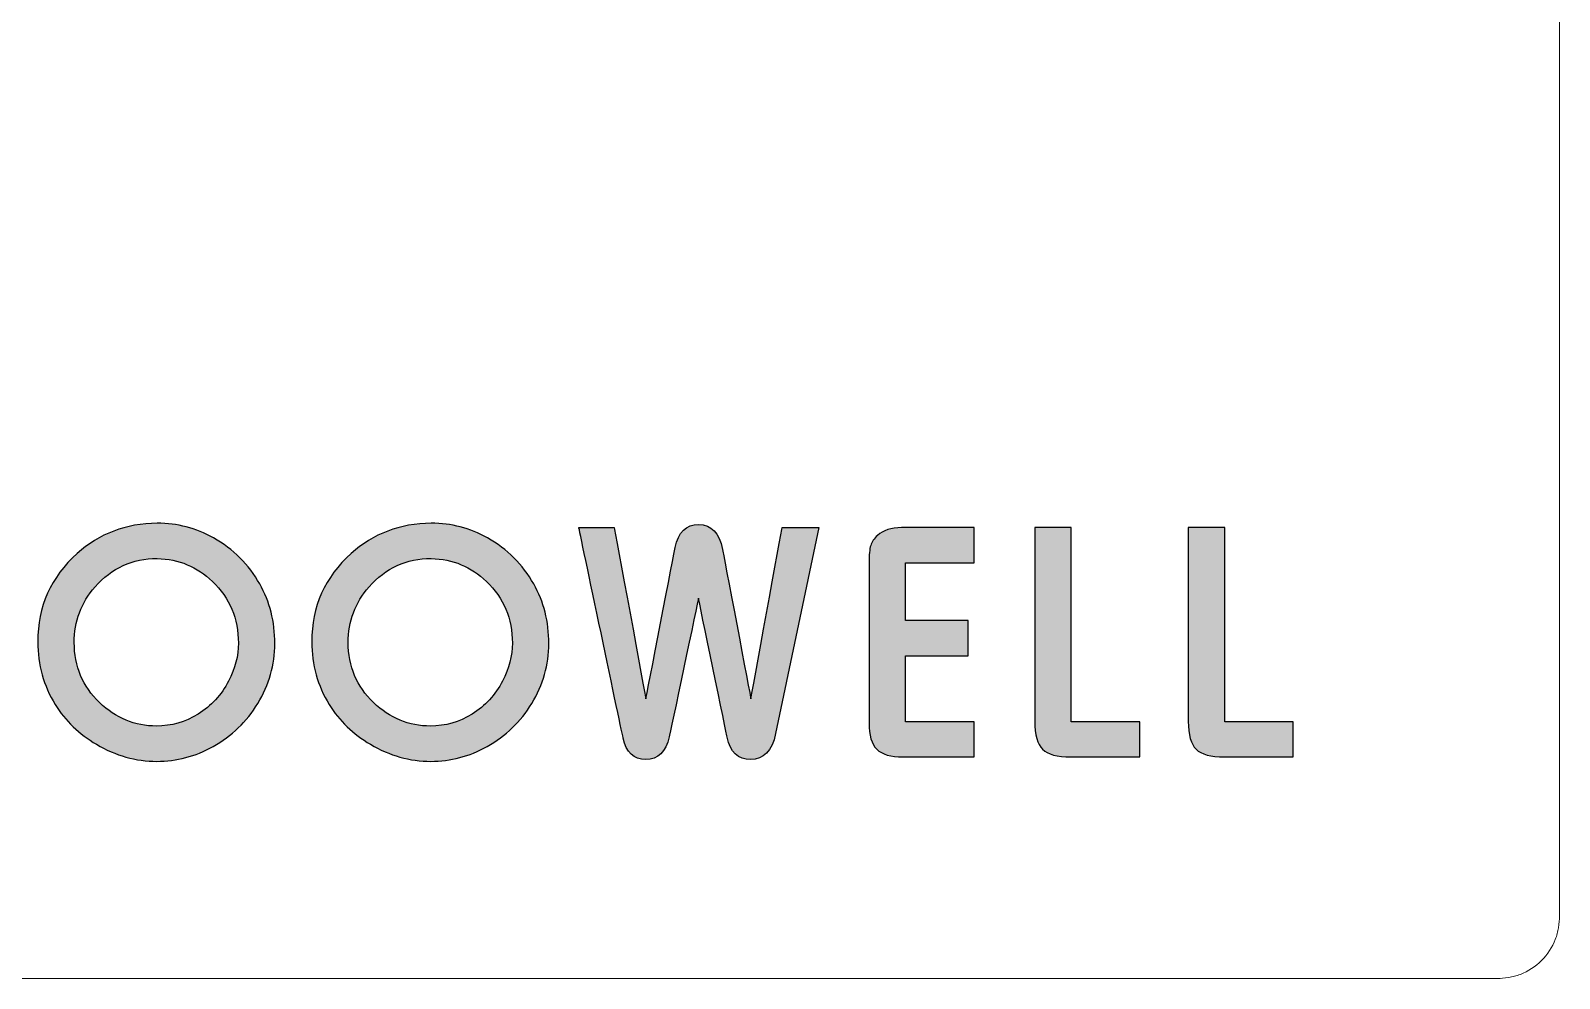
# Model space of a CAD drawing. Header units: inches. Extents: x -244 to 524, y 600 to 1121.
# Drawn here: x -165.38 to -135.37, y 921.97 to 940.57 of the extents above; entities that cross this region are included whole.
import ezdxf

# ---------------------------------------------------------------- set-up
doc = ezdxf.new("R2010")
doc.units = ezdxf.units.IN
doc.layers.add('1', color=7, linetype='Continuous', true_color=0xffffff)
doc.layers.add('layer 1', color=7, linetype='Continuous')

msp = doc.modelspace()

# ---------------------------------------------------------------- hatches: boundary and pattern name
h = msp.add_hatch(color=256)
h.dxf.hatch_style = 1
edge = h.paths.add_edge_path()
edge.add_spline(control_points=[(-160.88, 929.712), (-160.88, 929.712), (-160.88, 929.712), (-160.88, 929.712), (-160.88, 929.712), (-161.095, 930.095), (-161.399, 930.397), (-161.79, 930.616)], knot_values=[0.360004, 0.360004, 0.360004, 0.360004, 0.360007, 0.360007, 0.360007, 0.360007, 0.720004, 0.720004, 0.720004, 0.720004], degree=3, periodic=0)
edge.add_spline(control_points=[(-161.79, 930.616), (-161.79, 930.616), (-161.79, 930.616), (-161.79, 930.616), (-161.79, 930.616), (-162.131, 930.808), (-162.498, 930.904), (-162.892, 930.904)], knot_values=[0, 0, 0, 0, 0.000004, 0.000004, 0.000004, 0.000004, 0.360004, 0.360004, 0.360004, 0.360004], degree=3, periodic=0)
edge.add_spline(control_points=[(-162.892, 930.904), (-163.508, 930.897), (-164.031, 930.699), (-164.463, 930.31), (-164.463, 930.31), (-164.979, 929.846), (-165.237, 929.268), (-165.237, 928.575)], knot_values=[3.240004, 3.240004, 3.240004, 3.240004, 3.600004, 3.600004, 3.600004, 3.600004, 3.96, 3.96, 3.96, 3.96], degree=3, periodic=0)
edge.add_spline(control_points=[(-165.237, 928.575), (-165.237, 928.575), (-165.237, 928.575), (-165.237, 928.575), (-165.237, 928.575), (-165.237, 928.126), (-165.122, 927.716), (-164.894, 927.345)], knot_values=[2.880004, 2.880004, 2.880004, 2.880004, 2.880007, 2.880007, 2.880007, 2.880007, 3.240004, 3.240004, 3.240004, 3.240004], degree=3, periodic=0)
edge.add_spline(control_points=[(-164.894, 927.345), (-164.894, 927.345), (-164.894, 927.345), (-164.894, 927.345), (-164.894, 927.345), (-164.697, 927.026), (-164.427, 926.766), (-164.086, 926.564)], knot_values=[2.520004, 2.520004, 2.520004, 2.520004, 2.520007, 2.520007, 2.520007, 2.520007, 2.880004, 2.880004, 2.880004, 2.880004], degree=3, periodic=0)
edge.add_spline(control_points=[(-164.086, 926.564), (-164.086, 926.564), (-164.086, 926.564), (-164.086, 926.564), (-164.086, 926.564), (-163.708, 926.342), (-163.312, 926.23), (-162.899, 926.23)], knot_values=[2.160004, 2.160004, 2.160004, 2.160004, 2.160007, 2.160007, 2.160007, 2.160007, 2.520004, 2.520004, 2.520004, 2.520004], degree=3, periodic=0)
edge.add_spline(control_points=[(-162.899, 926.23), (-162.899, 926.23), (-162.899, 926.23), (-162.899, 926.23), (-162.899, 926.23), (-162.512, 926.23), (-162.143, 926.327), (-161.793, 926.521)], knot_values=[1.800004, 1.800004, 1.800004, 1.800004, 1.800007, 1.800007, 1.800007, 1.800007, 2.160004, 2.160004, 2.160004, 2.160004], degree=3, periodic=0)
edge.add_spline(control_points=[(-161.793, 926.521), (-161.793, 926.521), (-161.793, 926.521), (-161.793, 926.521), (-161.793, 926.521), (-161.429, 926.725), (-161.137, 927.006), (-160.92, 927.365)], knot_values=[1.440004, 1.440004, 1.440004, 1.440004, 1.440007, 1.440007, 1.440007, 1.440007, 1.800004, 1.800004, 1.800004, 1.800004], degree=3, periodic=0)
edge.add_spline(control_points=[(-160.92, 927.365), (-160.92, 927.365), (-160.92, 927.365), (-160.92, 927.365), (-160.92, 927.365), (-160.696, 927.737), (-160.583, 928.127), (-160.583, 928.539)], knot_values=[1.080004, 1.080004, 1.080004, 1.080004, 1.080007, 1.080007, 1.080007, 1.080007, 1.440004, 1.440004, 1.440004, 1.440004], degree=3, periodic=0)
edge.add_spline(control_points=[(-160.583, 928.539), (-160.583, 928.539), (-160.583, 928.539), (-160.583, 928.539), (-160.583, 928.539), (-160.583, 928.972), (-160.682, 929.363), (-160.88, 929.712)], knot_values=[0.720004, 0.720004, 0.720004, 0.720004, 0.720007, 0.720007, 0.720007, 0.720007, 1.080004, 1.080004, 1.080004, 1.080004], degree=3, periodic=0)
edge = h.paths.add_edge_path(flags=16)
edge.add_spline(control_points=[(-164.113, 929.654), (-164.113, 929.654), (-164.113, 929.654), (-164.113, 929.654), (-164.113, 929.654), (-163.783, 930.025), (-163.376, 930.211), (-162.892, 930.211)], knot_values=[0, 0, 0, 0, 0.000004, 0.000004, 0.000004, 0.000004, 0.440004, 0.440004, 0.440004, 0.440004], degree=3, periodic=0)
edge.add_spline(control_points=[(-162.892, 930.211), (-162.468, 930.2), (-162.107, 930.05), (-161.81, 929.763), (-161.81, 929.763), (-161.469, 929.435), (-161.299, 929.031), (-161.299, 928.552)], knot_values=[3.080004, 3.080004, 3.080004, 3.080004, 3.520004, 3.520004, 3.520004, 3.520004, 3.96, 3.96, 3.96, 3.96], degree=3, periodic=0)
edge.add_spline(control_points=[(-161.299, 928.552), (-161.299, 928.552), (-161.299, 928.552), (-161.299, 928.552), (-161.299, 928.552), (-161.299, 928.3), (-161.363, 928.051), (-161.491, 927.806)], knot_values=[2.640004, 2.640004, 2.640004, 2.640004, 2.640009, 2.640009, 2.640009, 2.640009, 3.080004, 3.080004, 3.080004, 3.080004], degree=3, periodic=0)
edge.add_spline(control_points=[(-161.491, 927.806), (-161.491, 927.806), (-161.491, 927.806), (-161.491, 927.806), (-161.491, 927.806), (-161.631, 927.534), (-161.832, 927.318), (-162.091, 927.157)], knot_values=[2.200004, 2.200004, 2.200004, 2.200004, 2.200009, 2.200009, 2.200009, 2.200009, 2.640004, 2.640004, 2.640004, 2.640004], degree=3, periodic=0)
edge.add_spline(control_points=[(-162.091, 927.157), (-162.091, 927.157), (-162.091, 927.157), (-162.091, 927.157), (-162.091, 927.157), (-162.346, 927), (-162.617, 926.923), (-162.906, 926.923)], knot_values=[1.760004, 1.760004, 1.760004, 1.760004, 1.760009, 1.760009, 1.760009, 1.760009, 2.200004, 2.200004, 2.200004, 2.200004], degree=3, periodic=0)
edge.add_spline(control_points=[(-162.906, 926.923), (-162.906, 926.923), (-162.906, 926.923), (-162.906, 926.923), (-162.906, 926.923), (-163.33, 926.923), (-163.703, 927.077), (-164.024, 927.384)], knot_values=[1.320004, 1.320004, 1.320004, 1.320004, 1.320009, 1.320009, 1.320009, 1.320009, 1.760004, 1.760004, 1.760004, 1.760004], degree=3, periodic=0)
edge.add_spline(control_points=[(-164.024, 927.384), (-164.024, 927.384), (-164.024, 927.384), (-164.024, 927.384), (-164.024, 927.384), (-164.356, 927.703), (-164.521, 928.096), (-164.521, 928.562)], knot_values=[0.880004, 0.880004, 0.880004, 0.880004, 0.880009, 0.880009, 0.880009, 0.880009, 1.320004, 1.320004, 1.320004, 1.320004], degree=3, periodic=0)
edge.add_spline(control_points=[(-164.521, 928.562), (-164.521, 928.562), (-164.521, 928.562), (-164.521, 928.562), (-164.521, 928.562), (-164.521, 928.979), (-164.385, 929.343), (-164.113, 929.654)], knot_values=[0.440004, 0.440004, 0.440004, 0.440004, 0.440009, 0.440009, 0.440009, 0.440009, 0.880004, 0.880004, 0.880004, 0.880004], degree=3, periodic=0)
h = msp.add_hatch(color=256)
h.dxf.hatch_style = 1
edge = h.paths.add_edge_path()
edge.add_spline(control_points=[(-155.502, 929.712), (-155.502, 929.712), (-155.502, 929.712), (-155.502, 929.712), (-155.502, 929.712), (-155.717, 930.095), (-156.021, 930.397), (-156.412, 930.616)], knot_values=[0.360004, 0.360004, 0.360004, 0.360004, 0.360007, 0.360007, 0.360007, 0.360007, 0.720004, 0.720004, 0.720004, 0.720004], degree=3, periodic=0)
edge.add_spline(control_points=[(-156.412, 930.616), (-156.412, 930.616), (-156.412, 930.616), (-156.412, 930.616), (-156.412, 930.616), (-156.753, 930.808), (-157.12, 930.904), (-157.514, 930.904)], knot_values=[0, 0, 0, 0, 0.000004, 0.000004, 0.000004, 0.000004, 0.360004, 0.360004, 0.360004, 0.360004], degree=3, periodic=0)
edge.add_spline(control_points=[(-157.514, 930.904), (-158.13, 930.897), (-158.653, 930.699), (-159.085, 930.31), (-159.085, 930.31), (-159.601, 929.846), (-159.859, 929.268), (-159.859, 928.575)], knot_values=[3.240004, 3.240004, 3.240004, 3.240004, 3.600004, 3.600004, 3.600004, 3.600004, 3.96, 3.96, 3.96, 3.96], degree=3, periodic=0)
edge.add_spline(control_points=[(-159.859, 928.575), (-159.859, 928.575), (-159.859, 928.575), (-159.859, 928.575), (-159.859, 928.575), (-159.859, 928.126), (-159.744, 927.716), (-159.516, 927.345)], knot_values=[2.880004, 2.880004, 2.880004, 2.880004, 2.880007, 2.880007, 2.880007, 2.880007, 3.240004, 3.240004, 3.240004, 3.240004], degree=3, periodic=0)
edge.add_spline(control_points=[(-159.516, 927.345), (-159.516, 927.345), (-159.516, 927.345), (-159.516, 927.345), (-159.516, 927.345), (-159.319, 927.026), (-159.049, 926.766), (-158.708, 926.564)], knot_values=[2.520004, 2.520004, 2.520004, 2.520004, 2.520007, 2.520007, 2.520007, 2.520007, 2.880004, 2.880004, 2.880004, 2.880004], degree=3, periodic=0)
edge.add_spline(control_points=[(-158.708, 926.564), (-158.708, 926.564), (-158.708, 926.564), (-158.708, 926.564), (-158.708, 926.564), (-158.33, 926.342), (-157.934, 926.23), (-157.521, 926.23)], knot_values=[2.160004, 2.160004, 2.160004, 2.160004, 2.160007, 2.160007, 2.160007, 2.160007, 2.520004, 2.520004, 2.520004, 2.520004], degree=3, periodic=0)
edge.add_spline(control_points=[(-157.521, 926.23), (-157.521, 926.23), (-157.521, 926.23), (-157.521, 926.23), (-157.521, 926.23), (-157.134, 926.23), (-156.765, 926.327), (-156.415, 926.521)], knot_values=[1.800004, 1.800004, 1.800004, 1.800004, 1.800007, 1.800007, 1.800007, 1.800007, 2.160004, 2.160004, 2.160004, 2.160004], degree=3, periodic=0)
edge.add_spline(control_points=[(-156.415, 926.521), (-156.415, 926.521), (-156.415, 926.521), (-156.415, 926.521), (-156.415, 926.521), (-156.051, 926.725), (-155.759, 927.006), (-155.542, 927.365)], knot_values=[1.440004, 1.440004, 1.440004, 1.440004, 1.440007, 1.440007, 1.440007, 1.440007, 1.800004, 1.800004, 1.800004, 1.800004], degree=3, periodic=0)
edge.add_spline(control_points=[(-155.542, 927.365), (-155.542, 927.365), (-155.542, 927.365), (-155.542, 927.365), (-155.542, 927.365), (-155.318, 927.737), (-155.205, 928.127), (-155.205, 928.539)], knot_values=[1.080004, 1.080004, 1.080004, 1.080004, 1.080007, 1.080007, 1.080007, 1.080007, 1.440004, 1.440004, 1.440004, 1.440004], degree=3, periodic=0)
edge.add_spline(control_points=[(-155.205, 928.539), (-155.205, 928.539), (-155.205, 928.539), (-155.205, 928.539), (-155.205, 928.539), (-155.205, 928.972), (-155.304, 929.363), (-155.502, 929.712)], knot_values=[0.720004, 0.720004, 0.720004, 0.720004, 0.720007, 0.720007, 0.720007, 0.720007, 1.080004, 1.080004, 1.080004, 1.080004], degree=3, periodic=0)
edge = h.paths.add_edge_path(flags=16)
edge.add_spline(control_points=[(-158.541, 929.843), (-158.496, 929.881), (-158.45, 929.916), (-158.403, 929.948)], knot_values=[0.302497, 0.302497, 0.302497, 0.302497, 0.357496, 0.357496, 0.357496, 0.357496], degree=3, periodic=0)
edge.add_spline(control_points=[(-158.403, 929.948), (-158.356, 929.98), (-158.307, 930.009), (-158.258, 930.035)], knot_values=[0.247498, 0.247498, 0.247498, 0.247498, 0.302497, 0.302497, 0.302497, 0.302497], degree=3, periodic=0)
edge.add_spline(control_points=[(-158.258, 930.035), (-158.208, 930.061), (-158.157, 930.084), (-158.105, 930.104)], knot_values=[0.192498, 0.192498, 0.192498, 0.192498, 0.247498, 0.247498, 0.247498, 0.247498], degree=3, periodic=0)
edge.add_spline(control_points=[(-158.105, 930.104), (-158.053, 930.125), (-158, 930.142), (-157.945, 930.157)], knot_values=[0.137499, 0.137499, 0.137499, 0.137499, 0.192498, 0.192498, 0.192498, 0.192498], degree=3, periodic=0)
edge.add_spline(control_points=[(-157.945, 930.157), (-157.891, 930.171), (-157.835, 930.183), (-157.778, 930.192)], knot_values=[0.082499, 0.082499, 0.082499, 0.082499, 0.137499, 0.137499, 0.137499, 0.137499], degree=3, periodic=0)
edge.add_spline(control_points=[(-157.778, 930.192), (-157.721, 930.2), (-157.663, 930.206), (-157.604, 930.209)], knot_values=[0.0275, 0.0275, 0.0275, 0.0275, 0.082499, 0.082499, 0.082499, 0.082499], degree=3, periodic=0)
edge.add_spline(control_points=[(-157.604, 930.209), (-157.574, 930.21), (-157.544, 930.211), (-157.514, 930.211)], knot_values=[0, 0, 0, 0, 0.0275, 0.0275, 0.0275, 0.0275], degree=3, periodic=0)
edge.add_spline(control_points=[(-157.514, 930.211), (-157.461, 930.21), (-157.409, 930.206), (-157.358, 930.2)], knot_values=[3.905001, 3.905001, 3.905001, 3.905001, 3.96, 3.96, 3.96, 3.96], degree=3, periodic=0)
edge.add_spline(control_points=[(-157.358, 930.2), (-157.256, 930.189), (-157.158, 930.169), (-157.064, 930.14)], knot_values=[3.795002, 3.795002, 3.795002, 3.795002, 3.905001, 3.905001, 3.905001, 3.905001], degree=3, periodic=0)
edge.add_spline(control_points=[(-157.064, 930.14), (-156.97, 930.111), (-156.879, 930.074), (-156.793, 930.028)], knot_values=[3.685003, 3.685003, 3.685003, 3.685003, 3.795002, 3.795002, 3.795002, 3.795002], degree=3, periodic=0)
edge.add_spline(control_points=[(-156.793, 930.028), (-156.707, 929.982), (-156.625, 929.927), (-156.547, 929.864)], knot_values=[3.575004, 3.575004, 3.575004, 3.575004, 3.685003, 3.685003, 3.685003, 3.685003], degree=3, periodic=0)
edge.add_spline(control_points=[(-156.547, 929.864), (-156.508, 929.833), (-156.469, 929.799), (-156.432, 929.763), (-156.432, 929.763), (-156.39, 929.722), (-156.35, 929.68), (-156.312, 929.637)], knot_values=[3.464997, 3.464997, 3.464997, 3.464997, 3.520001, 3.520001, 3.520001, 3.520001, 3.575004, 3.575004, 3.575004, 3.575004], degree=3, periodic=0)
edge.add_spline(control_points=[(-156.312, 929.637), (-156.256, 929.572), (-156.206, 929.504), (-156.163, 929.434)], knot_values=[3.382498, 3.382498, 3.382498, 3.382498, 3.464997, 3.464997, 3.464997, 3.464997], degree=3, periodic=0)
edge.add_spline(control_points=[(-156.163, 929.434), (-156.133, 929.387), (-156.107, 929.339), (-156.083, 929.289)], knot_values=[3.327499, 3.327499, 3.327499, 3.327499, 3.382498, 3.382498, 3.382498, 3.382498], degree=3, periodic=0)
edge.add_spline(control_points=[(-156.083, 929.289), (-156.059, 929.24), (-156.037, 929.189), (-156.019, 929.138)], knot_values=[3.272501, 3.272501, 3.272501, 3.272501, 3.327499, 3.327499, 3.327499, 3.327499], degree=3, periodic=0)
edge.add_spline(control_points=[(-156.019, 929.138), (-156, 929.086), (-155.984, 929.033), (-155.971, 928.979)], knot_values=[3.217502, 3.217502, 3.217502, 3.217502, 3.272501, 3.272501, 3.272501, 3.272501], degree=3, periodic=0)
edge.add_spline(control_points=[(-155.971, 928.979), (-155.951, 928.898), (-155.937, 928.814), (-155.929, 928.728)], knot_values=[3.135003, 3.135003, 3.135003, 3.135003, 3.217502, 3.217502, 3.217502, 3.217502], degree=3, periodic=0)
edge.add_spline(control_points=[(-155.929, 928.728), (-155.924, 928.67), (-155.921, 928.612), (-155.921, 928.552)], knot_values=[3.080004, 3.080004, 3.080004, 3.080004, 3.135003, 3.135003, 3.135003, 3.135003], degree=3, periodic=0)
edge.add_spline(control_points=[(-155.921, 928.552), (-155.921, 928.552), (-155.921, 928.552), (-155.921, 928.552), (-155.921, 928.552), (-155.921, 928.3), (-155.985, 928.051), (-156.113, 927.806)], knot_values=[2.640004, 2.640004, 2.640004, 2.640004, 2.640009, 2.640009, 2.640009, 2.640009, 3.080004, 3.080004, 3.080004, 3.080004], degree=3, periodic=0)
edge.add_spline(control_points=[(-156.113, 927.806), (-156.113, 927.806), (-156.113, 927.806), (-156.113, 927.806), (-156.113, 927.806), (-156.13, 927.772), (-156.149, 927.739), (-156.168, 927.707)], knot_values=[2.584997, 2.584997, 2.584997, 2.584997, 2.585001, 2.585001, 2.585001, 2.585001, 2.640004, 2.640004, 2.640004, 2.640004], degree=3, periodic=0)
edge.add_spline(control_points=[(-156.168, 927.707), (-156.207, 927.642), (-156.25, 927.581), (-156.296, 927.524)], knot_values=[2.474999, 2.474999, 2.474999, 2.474999, 2.584997, 2.584997, 2.584997, 2.584997], degree=3, periodic=0)
edge.add_spline(control_points=[(-156.296, 927.524), (-156.342, 927.466), (-156.392, 927.412), (-156.446, 927.361)], knot_values=[2.365001, 2.365001, 2.365001, 2.365001, 2.474999, 2.474999, 2.474999, 2.474999], degree=3, periodic=0)
edge.add_spline(control_points=[(-156.446, 927.361), (-156.5, 927.311), (-156.557, 927.263), (-156.618, 927.22)], knot_values=[2.255003, 2.255003, 2.255003, 2.255003, 2.365001, 2.365001, 2.365001, 2.365001], degree=3, periodic=0)
edge.add_spline(control_points=[(-156.618, 927.22), (-156.649, 927.198), (-156.68, 927.177), (-156.713, 927.157)], knot_values=[2.200004, 2.200004, 2.200004, 2.200004, 2.255003, 2.255003, 2.255003, 2.255003], degree=3, periodic=0)
edge.add_spline(control_points=[(-156.713, 927.157), (-156.713, 927.157), (-156.713, 927.157), (-156.713, 927.157), (-156.713, 927.157), (-156.745, 927.137), (-156.777, 927.119), (-156.809, 927.102)], knot_values=[2.144997, 2.144997, 2.144997, 2.144997, 2.145001, 2.145001, 2.145001, 2.145001, 2.200004, 2.200004, 2.200004, 2.200004], degree=3, periodic=0)
edge.add_spline(control_points=[(-156.809, 927.102), (-156.874, 927.068), (-156.94, 927.038), (-157.007, 927.014)], knot_values=[2.034999, 2.034999, 2.034999, 2.034999, 2.144997, 2.144997, 2.144997, 2.144997], degree=3, periodic=0)
edge.add_spline(control_points=[(-157.007, 927.014), (-157.074, 926.99), (-157.142, 926.97), (-157.21, 926.956)], knot_values=[1.925001, 1.925001, 1.925001, 1.925001, 2.034999, 2.034999, 2.034999, 2.034999], degree=3, periodic=0)
edge.add_spline(control_points=[(-157.21, 926.956), (-157.245, 926.948), (-157.28, 926.942), (-157.315, 926.937)], knot_values=[1.870002, 1.870002, 1.870002, 1.870002, 1.925001, 1.925001, 1.925001, 1.925001], degree=3, periodic=0)
edge.add_spline(control_points=[(-157.315, 926.937), (-157.35, 926.932), (-157.385, 926.929), (-157.42, 926.926)], knot_values=[1.815003, 1.815003, 1.815003, 1.815003, 1.870002, 1.870002, 1.870002, 1.870002], degree=3, periodic=0)
edge.add_spline(control_points=[(-157.42, 926.926), (-157.456, 926.924), (-157.492, 926.923), (-157.528, 926.923)], knot_values=[1.760004, 1.760004, 1.760004, 1.760004, 1.815003, 1.815003, 1.815003, 1.815003], degree=3, periodic=0)
edge.add_spline(control_points=[(-157.528, 926.923), (-157.528, 926.923), (-157.528, 926.923), (-157.528, 926.923), (-157.528, 926.923), (-157.581, 926.923), (-157.633, 926.925), (-157.684, 926.93)], knot_values=[1.704997, 1.704997, 1.704997, 1.704997, 1.705001, 1.705001, 1.705001, 1.705001, 1.760004, 1.760004, 1.760004, 1.760004], degree=3, periodic=0)
edge.add_spline(control_points=[(-157.684, 926.93), (-157.762, 926.937), (-157.837, 926.95), (-157.91, 926.968)], knot_values=[1.622498, 1.622498, 1.622498, 1.622498, 1.704997, 1.704997, 1.704997, 1.704997], degree=3, periodic=0)
edge.add_spline(control_points=[(-157.91, 926.968), (-157.959, 926.98), (-158.008, 926.994), (-158.055, 927.011)], knot_values=[1.567499, 1.567499, 1.567499, 1.567499, 1.622498, 1.622498, 1.622498, 1.622498], degree=3, periodic=0)
edge.add_spline(control_points=[(-158.055, 927.011), (-158.126, 927.036), (-158.195, 927.067), (-158.263, 927.103)], knot_values=[1.485001, 1.485001, 1.485001, 1.485001, 1.567499, 1.567499, 1.567499, 1.567499], degree=3, periodic=0)
edge.add_spline(control_points=[(-158.263, 927.103), (-158.353, 927.151), (-158.439, 927.209), (-158.523, 927.276)], knot_values=[1.375003, 1.375003, 1.375003, 1.375003, 1.485001, 1.485001, 1.485001, 1.485001], degree=3, periodic=0)
edge.add_spline(control_points=[(-158.523, 927.276), (-158.565, 927.31), (-158.605, 927.346), (-158.646, 927.384)], knot_values=[1.320004, 1.320004, 1.320004, 1.320004, 1.375003, 1.375003, 1.375003, 1.375003], degree=3, periodic=0)
edge.add_spline(control_points=[(-158.646, 927.384), (-158.646, 927.384), (-158.646, 927.384), (-158.646, 927.384), (-158.646, 927.384), (-158.687, 927.424), (-158.726, 927.465), (-158.762, 927.507)], knot_values=[1.264997, 1.264997, 1.264997, 1.264997, 1.265001, 1.265001, 1.265001, 1.265001, 1.320004, 1.320004, 1.320004, 1.320004], degree=3, periodic=0)
edge.add_spline(control_points=[(-158.762, 927.507), (-158.817, 927.57), (-158.865, 927.636), (-158.908, 927.705)], knot_values=[1.182498, 1.182498, 1.182498, 1.182498, 1.264997, 1.264997, 1.264997, 1.264997], degree=3, periodic=0)
edge.add_spline(control_points=[(-158.908, 927.705), (-158.937, 927.75), (-158.963, 927.797), (-158.986, 927.845)], knot_values=[1.127499, 1.127499, 1.127499, 1.127499, 1.182498, 1.182498, 1.182498, 1.182498], degree=3, periodic=0)
edge.add_spline(control_points=[(-158.986, 927.845), (-159.009, 927.893), (-159.03, 927.942), (-159.048, 927.992)], knot_values=[1.072501, 1.072501, 1.072501, 1.072501, 1.127499, 1.127499, 1.127499, 1.127499], degree=3, periodic=0)
edge.add_spline(control_points=[(-159.048, 927.992), (-159.066, 928.042), (-159.082, 928.094), (-159.095, 928.146)], knot_values=[1.017502, 1.017502, 1.017502, 1.017502, 1.072501, 1.072501, 1.072501, 1.072501], degree=3, periodic=0)
edge.add_spline(control_points=[(-159.095, 928.146), (-159.114, 928.225), (-159.128, 928.307), (-159.135, 928.39)], knot_values=[0.935003, 0.935003, 0.935003, 0.935003, 1.017502, 1.017502, 1.017502, 1.017502], degree=3, periodic=0)
edge.add_spline(control_points=[(-159.135, 928.39), (-159.141, 928.446), (-159.143, 928.504), (-159.143, 928.562)], knot_values=[0.880004, 0.880004, 0.880004, 0.880004, 0.935003, 0.935003, 0.935003, 0.935003], degree=3, periodic=0)
edge.add_spline(control_points=[(-159.143, 928.562), (-159.143, 928.562), (-159.143, 928.562), (-159.143, 928.562), (-159.143, 928.562), (-159.143, 928.614), (-159.141, 928.665), (-159.137, 928.716)], knot_values=[0.824997, 0.824997, 0.824997, 0.824997, 0.825001, 0.825001, 0.825001, 0.825001, 0.880004, 0.880004, 0.880004, 0.880004], degree=3, periodic=0)
edge.add_spline(control_points=[(-159.137, 928.716), (-159.128, 928.817), (-159.111, 928.915), (-159.086, 929.009)], knot_values=[0.714999, 0.714999, 0.714999, 0.714999, 0.824997, 0.824997, 0.824997, 0.824997], degree=3, periodic=0)
edge.add_spline(control_points=[(-159.086, 929.009), (-159.06, 929.103), (-159.026, 929.194), (-158.984, 929.282)], knot_values=[0.605001, 0.605001, 0.605001, 0.605001, 0.714999, 0.714999, 0.714999, 0.714999], degree=3, periodic=0)
edge.add_spline(control_points=[(-158.984, 929.282), (-158.941, 929.37), (-158.89, 929.454), (-158.83, 929.535)], knot_values=[0.495003, 0.495003, 0.495003, 0.495003, 0.605001, 0.605001, 0.605001, 0.605001], degree=3, periodic=0)
edge.add_spline(control_points=[(-158.83, 929.535), (-158.801, 929.575), (-158.769, 929.615), (-158.735, 929.654)], knot_values=[0.440004, 0.440004, 0.440004, 0.440004, 0.495003, 0.495003, 0.495003, 0.495003], degree=3, periodic=0)
edge.add_spline(control_points=[(-158.735, 929.654), (-158.735, 929.654), (-158.735, 929.654), (-158.735, 929.654), (-158.735, 929.654), (-158.714, 929.677), (-158.693, 929.7), (-158.672, 929.721)], knot_values=[0.412496, 0.412496, 0.412496, 0.412496, 0.4125, 0.4125, 0.4125, 0.4125, 0.440004, 0.440004, 0.440004, 0.440004], degree=3, periodic=0)
edge.add_spline(control_points=[(-158.672, 929.721), (-158.651, 929.743), (-158.629, 929.764), (-158.607, 929.784)], knot_values=[0.384996, 0.384996, 0.384996, 0.384996, 0.412496, 0.412496, 0.412496, 0.412496], degree=3, periodic=0)
edge.add_spline(control_points=[(-158.607, 929.784), (-158.585, 929.805), (-158.563, 929.824), (-158.541, 929.843)], knot_values=[0.357496, 0.357496, 0.357496, 0.357496, 0.384996, 0.384996, 0.384996, 0.384996], degree=3, periodic=0)
h = msp.add_hatch(color=256)
h.dxf.hatch_style = 1
edge = h.paths.add_edge_path()
edge.add_spline(control_points=[(-151.239, 927.457), (-151.239, 927.457), (-151.796, 930.389), (-151.796, 930.389), (-151.796, 930.389)], knot_values=[3.2175, 3.2175, 3.2175, 3.2175, 3.465, 3.465, 3.465, 3.465, 3.465], degree=3, periodic=0)
edge.add_spline(control_points=[(-151.796, 930.389), (-151.86, 930.714), (-152.016, 930.878), (-152.261, 930.878), (-152.261, 930.878), (-152.512, 930.878), (-152.666, 930.727), (-152.724, 930.426), (-152.724, 930.426)], knot_values=[2.7225, 2.7225, 2.7225, 2.7225, 2.97, 2.97, 2.97, 2.97, 3.2175, 3.2175, 3.2175, 3.2175, 3.2175], degree=3, periodic=0)
edge.add_spline(control_points=[(-152.724, 930.426), (-152.724, 930.426), (-153.3, 927.457), (-153.3, 927.457), (-153.3, 927.457)], knot_values=[2.475, 2.475, 2.475, 2.475, 2.7225, 2.7225, 2.7225, 2.7225, 2.7225], degree=3, periodic=0)
edge.add_spline(control_points=[(-153.3, 927.457), (-153.3, 927.457), (-153.921, 930.818), (-153.921, 930.818), (-153.921, 930.818)], knot_values=[2.2275, 2.2275, 2.2275, 2.2275, 2.475, 2.475, 2.475, 2.475, 2.475], degree=3, periodic=0)
edge.add_spline(control_points=[(-153.921, 930.818), (-153.921, 930.818), (-154.616, 930.818), (-154.616, 930.818), (-154.616, 930.818)], knot_values=[1.98, 1.98, 1.98, 1.98, 2.2275, 2.2275, 2.2275, 2.2275, 2.2275], degree=3, periodic=0)
edge.add_spline(control_points=[(-154.616, 930.818), (-154.616, 930.818), (-153.746, 926.682), (-153.746, 926.682), (-153.746, 926.682)], knot_values=[1.7325, 1.7325, 1.7325, 1.7325, 1.98, 1.98, 1.98, 1.98, 1.98], degree=3, periodic=0)
edge.add_spline(control_points=[(-153.746, 926.682), (-153.689, 926.405), (-153.541, 926.266), (-153.304, 926.266), (-153.304, 926.266)], knot_values=[1.485, 1.485, 1.485, 1.485, 1.7325, 1.7325, 1.7325, 1.7325, 1.7325], degree=3, periodic=0)
edge.add_spline(control_points=[(-153.304, 926.266), (-153.059, 926.266), (-152.906, 926.415), (-152.842, 926.712), (-152.842, 926.712)], knot_values=[1.2375, 1.2375, 1.2375, 1.2375, 1.485, 1.485, 1.485, 1.485, 1.485], degree=3, periodic=0)
edge.add_spline(control_points=[(-152.842, 926.712), (-152.842, 926.712), (-152.268, 929.43), (-152.268, 929.43), (-152.268, 929.43)], knot_values=[0.99, 0.99, 0.99, 0.99, 1.2375, 1.2375, 1.2375, 1.2375, 1.2375], degree=3, periodic=0)
edge.add_spline(control_points=[(-152.268, 929.43), (-152.268, 929.43), (-151.704, 926.702), (-151.704, 926.702), (-151.704, 926.702)], knot_values=[0.7425, 0.7425, 0.7425, 0.7425, 0.99, 0.99, 0.99, 0.99, 0.99], degree=3, periodic=0)
edge.add_spline(control_points=[(-151.704, 926.702), (-151.645, 926.412), (-151.492, 926.266), (-151.246, 926.266), (-151.246, 926.266)], knot_values=[0.495, 0.495, 0.495, 0.495, 0.7425, 0.7425, 0.7425, 0.7425, 0.7425], degree=3, periodic=0)
edge.add_spline(control_points=[(-151.246, 926.266), (-150.988, 926.266), (-150.825, 926.435), (-150.754, 926.774), (-150.754, 926.774)], knot_values=[0.2475, 0.2475, 0.2475, 0.2475, 0.495, 0.495, 0.495, 0.495, 0.495], degree=3, periodic=0)
edge.add_spline(control_points=[(-150.754, 926.774), (-150.754, 926.774), (-149.907, 930.818), (-149.907, 930.818)], knot_values=[0, 0, 0, 0, 0.2475, 0.2475, 0.2475, 0.2475], degree=3, periodic=0)
edge.add_spline(control_points=[(-149.907, 930.818), (-149.907, 930.818), (-150.625, 930.818), (-150.625, 930.818), (-150.625, 930.818)], knot_values=[3.7125, 3.7125, 3.7125, 3.7125, 3.96, 3.96, 3.96, 3.96, 3.96], degree=3, periodic=0)
edge.add_spline(control_points=[(-150.625, 930.818), (-150.625, 930.818), (-151.239, 927.457), (-151.239, 927.457), (-151.239, 927.457)], knot_values=[3.465, 3.465, 3.465, 3.465, 3.7125, 3.7125, 3.7125, 3.7125, 3.7125], degree=3, periodic=0)
h = msp.add_hatch(color=256)
h.dxf.hatch_style = 1
edge = h.paths.add_edge_path()
edge.add_spline(control_points=[(-147.554, 926.316), (-147.205, 926.316), (-146.855, 926.316), (-146.855, 926.316), (-146.855, 926.316), (-146.855, 927.008), (-146.855, 927.008), (-146.855, 927.008), (-146.855, 927.008), (-148.204, 927.008), (-148.204, 927.008), (-148.204, 927.008), (-148.204, 927.008), (-148.204, 928.302), (-148.204, 928.302), (-148.204, 928.302), (-148.204, 928.302), (-146.973, 928.302), (-146.973, 928.302), (-146.973, 928.302), (-146.973, 928.302), (-146.973, 928.994), (-146.973, 928.994), (-146.973, 928.994), (-146.973, 928.994), (-148.204, 928.994), (-148.204, 928.994), (-148.204, 928.994), (-148.204, 928.994), (-148.204, 930.126), (-148.204, 930.126), (-148.204, 930.126), (-148.204, 930.126), (-146.855, 930.126), (-146.855, 930.126), (-146.855, 930.126), (-146.855, 930.126), (-146.855, 930.818), (-146.855, 930.818), (-146.855, 930.818), (-146.855, 930.818), (-148.282, 930.818), (-148.283, 930.818)], knot_values=[1.630612, 1.630612, 1.630612, 1.630612, 1.747082, 1.747082, 1.747082, 1.980023, 1.980023, 1.980023, 1.980023, 2.212964, 2.212964, 2.212964, 2.212964, 2.445906, 2.445906, 2.445906, 2.445906, 2.678847, 2.678847, 2.678847, 2.678847, 2.911788, 2.911788, 2.911788, 2.911788, 3.144729, 3.144729, 3.144729, 3.144729, 3.37767, 3.37767, 3.37767, 3.37767, 3.610611, 3.610612, 3.610612, 3.610612, 3.843553, 3.843553, 3.843553, 3.843553, 4.076471, 4.076471, 4.076471, 4.076471], degree=3, periodic=0)
edge.add_spline(control_points=[(-148.283, 930.818), (-148.283, 930.818), (-148.283, 930.818), (-148.283, 930.818), (-148.283, 930.818), (-148.483, 930.818), (-148.641, 930.766), (-148.754, 930.663)], knot_values=[1.397649, 1.397649, 1.397649, 1.397649, 1.397673, 1.397673, 1.397673, 1.397673, 1.630612, 1.630612, 1.630612, 1.630612], degree=3, periodic=0)
edge.add_spline(control_points=[(-148.754, 930.663), (-148.754, 930.663), (-148.754, 930.663), (-148.754, 930.663), (-148.754, 930.663), (-148.823, 930.604), (-148.868, 930.539), (-148.888, 930.469)], knot_values=[1.164708, 1.164708, 1.164708, 1.164708, 1.164711, 1.164711, 1.164711, 1.164711, 1.397649, 1.397649, 1.397649, 1.397649], degree=3, periodic=0)
edge.add_spline(control_points=[(-148.888, 930.469), (-148.888, 930.469), (-148.888, 930.469), (-148.888, 930.469), (-148.888, 930.469), (-148.91, 930.398), (-148.92, 930.281), (-148.92, 930.115)], knot_values=[0.931767, 0.931767, 0.931767, 0.931767, 0.931769, 0.931769, 0.931769, 0.931769, 1.164708, 1.164708, 1.164708, 1.164708], degree=3, periodic=0)
edge.add_spline(control_points=[(-148.92, 930.115), (-148.92, 930.115), (-148.92, 930.115), (-148.92, 930.115), (-148.92, 930.115), (-148.92, 930.115), (-148.92, 926.986), (-148.92, 926.986)], knot_values=[0.698826, 0.698826, 0.698826, 0.698826, 0.698828, 0.698828, 0.698828, 0.698828, 0.931767, 0.931767, 0.931767, 0.931767], degree=3, periodic=0)
edge.add_spline(control_points=[(-148.92, 926.986), (-148.92, 926.986), (-148.92, 926.986), (-148.92, 926.986), (-148.92, 926.986), (-148.92, 926.741), (-148.869, 926.569), (-148.768, 926.468)], knot_values=[0.465885, 0.465885, 0.465885, 0.465885, 0.465887, 0.465887, 0.465887, 0.465887, 0.698826, 0.698826, 0.698826, 0.698826], degree=3, periodic=0)
edge.add_spline(control_points=[(-148.768, 926.468), (-148.768, 926.468), (-148.768, 926.468), (-148.768, 926.468), (-148.768, 926.468), (-148.666, 926.366), (-148.495, 926.316), (-148.253, 926.316)], knot_values=[0.232944, 0.232944, 0.232944, 0.232944, 0.232946, 0.232946, 0.232946, 0.232946, 0.465885, 0.465885, 0.465885, 0.465885], degree=3, periodic=0)
edge.add_spline(control_points=[(-148.253, 926.316), (-148.253, 926.316), (-148.253, 926.316), (-148.253, 926.316), (-148.253, 926.316), (-148.253, 926.316), (-147.904, 926.316), (-147.554, 926.316)], knot_values=[0.116471, 0.116471, 0.116471, 0.116471, 0.116473, 0.116473, 0.116473, 0.116473, 0.232944, 0.232944, 0.232944, 0.232944], degree=3, periodic=0)
h = msp.add_hatch(color=256)
h.dxf.hatch_style = 1
edge = h.paths.add_edge_path()
edge.add_spline(control_points=[(-144.284, 926.316), (-143.946, 926.316), (-143.608, 926.316), (-143.608, 926.316), (-143.608, 926.316), (-143.608, 927.008), (-143.608, 927.008), (-143.608, 927.008), (-143.608, 927.008), (-144.95, 927.008), (-144.95, 927.008), (-144.95, 927.008), (-144.95, 927.008), (-144.95, 930.818), (-144.95, 930.818), (-144.95, 930.818), (-144.95, 930.818), (-145.666, 930.818), (-145.666, 930.818), (-145.666, 930.818), (-145.666, 930.818), (-145.666, 927.015), (-145.666, 927.015)], knot_values=[1.485025, 1.485025, 1.485025, 1.485025, 1.732525, 1.732525, 1.732525, 2.227525, 2.227525, 2.227525, 2.227525, 2.722525, 2.722525, 2.722525, 2.722525, 3.217525, 3.217525, 3.217525, 3.217525, 3.712525, 3.712525, 3.712525, 3.712525, 4.2075, 4.2075, 4.2075, 4.2075], degree=3, periodic=0)
edge.add_spline(control_points=[(-145.666, 927.015), (-145.666, 927.015), (-145.666, 927.015), (-145.666, 927.015), (-145.666, 927.015), (-145.666, 926.752), (-145.616, 926.569), (-145.513, 926.468)], knot_values=[0.990005, 0.990005, 0.990005, 0.990005, 0.99003, 0.99003, 0.99003, 0.99003, 1.485025, 1.485025, 1.485025, 1.485025], degree=3, periodic=0)
edge.add_spline(control_points=[(-145.513, 926.468), (-145.513, 926.468), (-145.513, 926.468), (-145.513, 926.468), (-145.513, 926.468), (-145.411, 926.366), (-145.226, 926.316), (-144.96, 926.316)], knot_values=[0.495005, 0.495005, 0.495005, 0.495005, 0.49501, 0.49501, 0.49501, 0.49501, 0.990005, 0.990005, 0.990005, 0.990005], degree=3, periodic=0)
edge.add_spline(control_points=[(-144.96, 926.316), (-144.96, 926.316), (-144.96, 926.316), (-144.96, 926.316), (-144.96, 926.316), (-144.96, 926.316), (-144.622, 926.316), (-144.284, 926.316)], knot_values=[0.2475, 0.2475, 0.2475, 0.2475, 0.247505, 0.247505, 0.247505, 0.247505, 0.495005, 0.495005, 0.495005, 0.495005], degree=3, periodic=0)
h = msp.add_hatch(color=256)
h.dxf.hatch_style = 1
edge = h.paths.add_edge_path()
edge.add_spline(control_points=[(-141.272, 926.316), (-140.934, 926.316), (-140.596, 926.316), (-140.596, 926.316), (-140.596, 926.316), (-140.596, 927.008), (-140.596, 927.008), (-140.596, 927.008), (-140.596, 927.008), (-141.937, 927.008), (-141.937, 927.008), (-141.937, 927.008), (-141.937, 927.008), (-141.937, 930.818), (-141.937, 930.818), (-141.937, 930.818), (-141.937, 930.818), (-142.654, 930.818), (-142.654, 930.818), (-142.654, 930.818), (-142.654, 930.818), (-142.654, 927.015), (-142.654, 927.015)], knot_values=[1.485025, 1.485025, 1.485025, 1.485025, 1.732525, 1.732525, 1.732525, 2.227525, 2.227525, 2.227525, 2.227525, 2.722525, 2.722525, 2.722525, 2.722525, 3.217525, 3.217525, 3.217525, 3.217525, 3.712525, 3.712525, 3.712525, 3.712525, 4.2075, 4.2075, 4.2075, 4.2075], degree=3, periodic=0)
edge.add_spline(control_points=[(-142.654, 927.015), (-142.654, 927.015), (-142.654, 927.015), (-142.654, 927.015), (-142.654, 927.015), (-142.654, 926.752), (-142.603, 926.569), (-142.5, 926.468)], knot_values=[0.990005, 0.990005, 0.990005, 0.990005, 0.99003, 0.99003, 0.99003, 0.99003, 1.485025, 1.485025, 1.485025, 1.485025], degree=3, periodic=0)
edge.add_spline(control_points=[(-142.5, 926.468), (-142.5, 926.468), (-142.5, 926.468), (-142.5, 926.468), (-142.5, 926.468), (-142.398, 926.366), (-142.213, 926.316), (-141.948, 926.316)], knot_values=[0.495005, 0.495005, 0.495005, 0.495005, 0.49501, 0.49501, 0.49501, 0.49501, 0.990005, 0.990005, 0.990005, 0.990005], degree=3, periodic=0)
edge.add_spline(control_points=[(-141.948, 926.316), (-141.948, 926.316), (-141.948, 926.316), (-141.948, 926.316), (-141.948, 926.316), (-141.948, 926.316), (-141.61, 926.316), (-141.272, 926.316)], knot_values=[0.2475, 0.2475, 0.2475, 0.2475, 0.247505, 0.247505, 0.247505, 0.247505, 0.495005, 0.495005, 0.495005, 0.495005], degree=3, periodic=0)

# ---------------------------------------------------------------- linework, layer by layer
at = {"layer": '1', "color": 7, "linetype": 'Continuous', "lineweight": 18}
for p, q in [((-135.369, 923.164), (-135.369, 969.365)), ((-216.954, 921.969), (-136.563, 921.969))]:
    msp.add_line(p, q, dxfattribs=at)
msp.add_open_spline([(-136.563, 921.969), (-136.545, 921.969), (-136.44, 921.974), (-136.29, 921.999), (-136.212, 922.02), (-135.983, 922.108), (-135.839, 922.201), (-135.602, 922.438), (-135.509, 922.582), (-135.42, 922.811), (-135.399, 922.889), (-135.374, 923.039), (-135.369, 923.146), (-135.369, 923.164)], degree=3, knots=[0, 0, 0, 0, 0.125, 0.125, 0.25, 0.25, 0.5, 0.5, 0.75, 0.75, 0.875, 0.875, 1, 1, 1, 1], dxfattribs=at)
at = {"layer": 'layer 1'}
for points, knots in [([(-162.892, 930.904), (-162.498, 930.904), (-162.131, 930.808), (-161.79, 930.616), (-161.79, 930.616), (-161.399, 930.397), (-161.095, 930.095), (-160.88, 929.712), (-160.88, 929.712), (-160.682, 929.363), (-160.583, 928.972), (-160.583, 928.539), (-160.583, 928.539), (-160.583, 928.127), (-160.696, 927.737), (-160.92, 927.365), (-160.92, 927.365), (-161.137, 927.006), (-161.429, 926.725), (-161.793, 926.521), (-161.793, 926.521), (-162.143, 926.327), (-162.512, 926.23), (-162.899, 926.23), (-162.899, 926.23), (-163.312, 926.23), (-163.708, 926.342), (-164.086, 926.564), (-164.086, 926.564), (-164.427, 926.766), (-164.697, 927.026), (-164.894, 927.345), (-164.894, 927.345), (-165.122, 927.716), (-165.237, 928.126), (-165.237, 928.575), (-165.237, 928.575), (-165.237, 929.268), (-164.979, 929.846), (-164.463, 930.31), (-164.463, 930.31), (-164.031, 930.699), (-163.508, 930.897), (-162.892, 930.904)], [0, 0, 0, 0, 0.090909, 0.090909, 0.090909, 0.090909, 0.181818, 0.181818, 0.181818, 0.181818, 0.272727, 0.272727, 0.272727, 0.272727, 0.363636, 0.363636, 0.363636, 0.363636, 0.454545, 0.454545, 0.454545, 0.454545, 0.545455, 0.545455, 0.545455, 0.545455, 0.636364, 0.636364, 0.636364, 0.636364, 0.727273, 0.727273, 0.727273, 0.727273, 0.818182, 0.818182, 0.818182, 0.818182, 0.909091, 0.909091, 0.909091, 0.909091, 1, 1, 1, 1]), ([(-157.514, 930.904), (-157.12, 930.904), (-156.753, 930.808), (-156.412, 930.616), (-156.412, 930.616), (-156.021, 930.397), (-155.717, 930.095), (-155.502, 929.712), (-155.502, 929.712), (-155.304, 929.363), (-155.205, 928.972), (-155.205, 928.539), (-155.205, 928.539), (-155.205, 928.127), (-155.318, 927.737), (-155.542, 927.365), (-155.542, 927.365), (-155.759, 927.006), (-156.051, 926.725), (-156.415, 926.521), (-156.415, 926.521), (-156.765, 926.327), (-157.134, 926.23), (-157.521, 926.23), (-157.521, 926.23), (-157.934, 926.23), (-158.33, 926.342), (-158.708, 926.564), (-158.708, 926.564), (-159.049, 926.766), (-159.319, 927.026), (-159.516, 927.345), (-159.516, 927.345), (-159.744, 927.716), (-159.859, 928.126), (-159.859, 928.575), (-159.859, 928.575), (-159.859, 929.268), (-159.601, 929.846), (-159.085, 930.31), (-159.085, 930.31), (-158.653, 930.699), (-158.13, 930.897), (-157.514, 930.904)], [0, 0, 0, 0, 0.090909, 0.090909, 0.090909, 0.090909, 0.181818, 0.181818, 0.181818, 0.181818, 0.272727, 0.272727, 0.272727, 0.272727, 0.363636, 0.363636, 0.363636, 0.363636, 0.454545, 0.454545, 0.454545, 0.454545, 0.545455, 0.545455, 0.545455, 0.545455, 0.636364, 0.636364, 0.636364, 0.636364, 0.727273, 0.727273, 0.727273, 0.727273, 0.818182, 0.818182, 0.818182, 0.818182, 0.909091, 0.909091, 0.909091, 0.909091, 1, 1, 1, 1]), ([(-153.746, 926.682), (-153.746, 926.682), (-153.746, 926.682), (-154.616, 930.818), (-154.616, 930.818)], [0.4375, 0.4375, 0.4375, 0.4375, 0.43750001, 0.5, 0.5, 0.5, 0.5]), ([(-154.616, 930.818), (-154.616, 930.818), (-154.616, 930.818), (-153.921, 930.818), (-153.921, 930.818)], [0.5, 0.5, 0.5, 0.5, 0.50000001, 0.5625, 0.5625, 0.5625, 0.5625]), ([(-153.921, 930.818), (-153.921, 930.818), (-153.921, 930.818), (-153.3, 927.457), (-153.3, 927.457)], [0.5625, 0.5625, 0.5625, 0.5625, 0.56250001, 0.625, 0.625, 0.625, 0.625]), ([(-152.724, 930.426), (-152.724, 930.426), (-152.666, 930.727), (-152.512, 930.878), (-152.261, 930.878), (-152.261, 930.878), (-152.016, 930.878), (-151.86, 930.714), (-151.796, 930.389)], [0.6875, 0.6875, 0.6875, 0.6875, 0.6875, 0.75, 0.75, 0.75, 0.75, 0.8125, 0.8125, 0.8125, 0.8125]), ([(-151.239, 927.457), (-151.239, 927.457), (-151.239, 927.457), (-150.625, 930.818), (-150.625, 930.818)], [0.875, 0.875, 0.875, 0.875, 0.87500001, 0.9375, 0.9375, 0.9375, 0.9375]), ([(-150.625, 930.818), (-150.625, 930.818), (-150.625, 930.818), (-149.907, 930.818), (-149.907, 930.818)], [0.9375, 0.9375, 0.9375, 0.9375, 0.93750001, 1, 1, 1, 1]), ([(-146.855, 926.316), (-146.855, 926.316), (-148.253, 926.316), (-148.253, 926.316), (-148.253, 926.316), (-148.495, 926.316), (-148.666, 926.366), (-148.768, 926.468), (-148.768, 926.468), (-148.869, 926.569), (-148.92, 926.741), (-148.92, 926.986), (-148.92, 926.986), (-148.92, 926.986), (-148.92, 930.115), (-148.92, 930.115), (-148.92, 930.115), (-148.92, 930.281), (-148.91, 930.398), (-148.888, 930.469), (-148.888, 930.469), (-148.868, 930.539), (-148.823, 930.604), (-148.754, 930.663), (-148.754, 930.663), (-148.641, 930.766), (-148.483, 930.818), (-148.283, 930.818), (-148.283, 930.818), (-148.283, 930.818), (-146.855, 930.818), (-146.855, 930.818), (-146.855, 930.818), (-146.855, 930.818), (-146.855, 930.126), (-146.855, 930.126), (-146.855, 930.126), (-146.855, 930.126), (-148.204, 930.126), (-148.204, 930.126), (-148.204, 930.126), (-148.204, 930.126), (-148.204, 928.994), (-148.204, 928.994), (-148.204, 928.994), (-148.204, 928.994), (-146.973, 928.994), (-146.973, 928.994), (-146.973, 928.994), (-146.973, 928.994), (-146.973, 928.302), (-146.973, 928.302), (-146.973, 928.302), (-146.973, 928.302), (-148.204, 928.302), (-148.204, 928.302), (-148.204, 928.302), (-148.204, 928.302), (-148.204, 927.008), (-148.204, 927.008), (-148.204, 927.008), (-148.204, 927.008), (-146.855, 927.008), (-146.855, 927.008), (-146.855, 927.008), (-146.855, 927.008), (-146.855, 926.316), (-146.855, 926.316)], [0, 0, 0, 0, 0.058824, 0.058824, 0.058824, 0.058824, 0.117647, 0.117647, 0.117647, 0.117647, 0.176471, 0.176471, 0.176471, 0.176471, 0.235294, 0.235294, 0.235294, 0.235294, 0.294118, 0.294118, 0.294118, 0.294118, 0.352941, 0.352941, 0.352941, 0.352941, 0.411765, 0.411765, 0.411765, 0.411765, 0.470588, 0.470588, 0.470588, 0.470588, 0.529412, 0.529412, 0.529412, 0.529412, 0.588235, 0.588235, 0.588235, 0.588235, 0.647059, 0.647059, 0.647059, 0.647059, 0.705882, 0.705882, 0.705882, 0.705882, 0.764706, 0.764706, 0.764706, 0.764706, 0.823529, 0.823529, 0.823529, 0.823529, 0.882353, 0.882353, 0.882353, 0.882353, 0.941176, 0.941176, 0.941176, 0.941176, 1, 1, 1, 1]), ([(-143.608, 926.316), (-143.608, 926.316), (-144.96, 926.316), (-144.96, 926.316), (-144.96, 926.316), (-145.226, 926.316), (-145.411, 926.366), (-145.513, 926.468), (-145.513, 926.468), (-145.616, 926.569), (-145.666, 926.752), (-145.666, 927.015), (-145.666, 927.015), (-145.666, 927.015), (-145.666, 930.818), (-145.666, 930.818), (-145.666, 930.818), (-145.666, 930.818), (-144.95, 930.818), (-144.95, 930.818), (-144.95, 930.818), (-144.95, 930.818), (-144.95, 927.008), (-144.95, 927.008), (-144.95, 927.008), (-144.95, 927.008), (-143.608, 927.008), (-143.608, 927.008), (-143.608, 927.008), (-143.608, 927.008), (-143.608, 926.316), (-143.608, 926.316)], [0, 0, 0, 0, 0.125, 0.125, 0.125, 0.125, 0.25, 0.25, 0.25, 0.25, 0.375, 0.375, 0.375, 0.375, 0.5, 0.5, 0.5, 0.5, 0.625, 0.625, 0.625, 0.625, 0.75, 0.75, 0.75, 0.75, 0.875, 0.875, 0.875, 0.875, 1, 1, 1, 1]), ([(-140.596, 926.316), (-140.596, 926.316), (-141.948, 926.316), (-141.948, 926.316), (-141.948, 926.316), (-142.213, 926.316), (-142.398, 926.366), (-142.5, 926.468), (-142.5, 926.468), (-142.603, 926.569), (-142.654, 926.752), (-142.654, 927.015), (-142.654, 927.015), (-142.654, 927.015), (-142.654, 930.818), (-142.654, 930.818), (-142.654, 930.818), (-142.654, 930.818), (-141.937, 930.818), (-141.937, 930.818), (-141.937, 930.818), (-141.937, 930.818), (-141.937, 927.008), (-141.937, 927.008), (-141.937, 927.008), (-141.937, 927.008), (-140.596, 927.008), (-140.596, 927.008), (-140.596, 927.008), (-140.596, 927.008), (-140.596, 926.316), (-140.596, 926.316)], [0, 0, 0, 0, 0.125, 0.125, 0.125, 0.125, 0.25, 0.25, 0.25, 0.25, 0.375, 0.375, 0.375, 0.375, 0.5, 0.5, 0.5, 0.5, 0.625, 0.625, 0.625, 0.625, 0.75, 0.75, 0.75, 0.75, 0.875, 0.875, 0.875, 0.875, 1, 1, 1, 1]), ([(-153.3, 927.457), (-153.3, 927.457), (-153.3, 927.457), (-152.724, 930.426), (-152.724, 930.426)], [0.625, 0.625, 0.625, 0.625, 0.62500001, 0.6875, 0.6875, 0.6875, 0.6875]), ([(-151.796, 930.389), (-151.796, 930.389), (-151.796, 930.389), (-151.239, 927.457), (-151.239, 927.457)], [0.8125, 0.8125, 0.8125, 0.8125, 0.81250001, 0.875, 0.875, 0.875, 0.875]), ([(-162.892, 930.211), (-163.376, 930.211), (-163.783, 930.025), (-164.113, 929.654), (-164.113, 929.654), (-164.385, 929.343), (-164.521, 928.98), (-164.521, 928.562), (-164.521, 928.562), (-164.521, 928.096), (-164.356, 927.703), (-164.024, 927.384), (-164.024, 927.384), (-163.703, 927.077), (-163.33, 926.923), (-162.906, 926.923), (-162.906, 926.923), (-162.617, 926.923), (-162.346, 927), (-162.091, 927.157), (-162.091, 927.157), (-161.832, 927.318), (-161.631, 927.534), (-161.491, 927.806), (-161.491, 927.806), (-161.363, 928.051), (-161.299, 928.3), (-161.299, 928.552), (-161.299, 928.552), (-161.299, 929.031), (-161.469, 929.435), (-161.81, 929.763), (-161.81, 929.763), (-162.107, 930.05), (-162.468, 930.2), (-162.892, 930.211)], [0, 0, 0, 0, 0.111111, 0.111111, 0.111111, 0.111111, 0.222222, 0.222222, 0.222222, 0.222222, 0.333333, 0.333333, 0.333333, 0.333333, 0.444444, 0.444444, 0.444444, 0.444444, 0.555556, 0.555556, 0.555556, 0.555556, 0.666667, 0.666667, 0.666667, 0.666667, 0.777778, 0.777778, 0.777778, 0.777778, 0.888889, 0.888889, 0.888889, 0.888889, 1, 1, 1, 1]), ([(-157.514, 930.211), (-157.998, 930.211), (-158.405, 930.025), (-158.735, 929.654), (-158.735, 929.654), (-159.007, 929.343), (-159.143, 928.98), (-159.143, 928.562), (-159.143, 928.562), (-159.143, 928.096), (-158.978, 927.703), (-158.646, 927.384), (-158.646, 927.384), (-158.325, 927.077), (-157.952, 926.923), (-157.528, 926.923), (-157.528, 926.923), (-157.239, 926.923), (-156.968, 927), (-156.713, 927.157), (-156.713, 927.157), (-156.454, 927.318), (-156.253, 927.534), (-156.113, 927.806), (-156.113, 927.806), (-155.985, 928.051), (-155.921, 928.3), (-155.921, 928.552), (-155.921, 928.552), (-155.921, 929.031), (-156.091, 929.435), (-156.432, 929.763), (-156.432, 929.763), (-156.729, 930.05), (-157.09, 930.2), (-157.514, 930.211)], [0, 0, 0, 0, 0.111111, 0.111111, 0.111111, 0.111111, 0.222222, 0.222222, 0.222222, 0.222222, 0.333333, 0.333333, 0.333333, 0.333333, 0.444444, 0.444444, 0.444444, 0.444444, 0.555556, 0.555556, 0.555556, 0.555556, 0.666667, 0.666667, 0.666667, 0.666667, 0.777778, 0.777778, 0.777778, 0.777778, 0.888889, 0.888889, 0.888889, 0.888889, 1, 1, 1, 1]), ([(-152.268, 929.43), (-152.268, 929.43), (-152.268, 929.43), (-152.842, 926.712), (-152.842, 926.712)], [0.25, 0.25, 0.25, 0.25, 0.25000001, 0.3125, 0.3125, 0.3125, 0.3125]), ([(-151.704, 926.702), (-151.704, 926.702), (-151.704, 926.702), (-152.268, 929.43), (-152.268, 929.43)], [0.1875, 0.1875, 0.1875, 0.1875, 0.18750001, 0.25, 0.25, 0.25, 0.25]), ([(-153.304, 926.266), (-153.304, 926.266), (-153.541, 926.266), (-153.689, 926.405), (-153.746, 926.682)], [0.375, 0.375, 0.375, 0.375, 0.37500001, 0.4375, 0.4375, 0.4375, 0.4375]), ([(-152.842, 926.712), (-152.842, 926.712), (-152.906, 926.415), (-153.059, 926.266), (-153.304, 926.266)], [0.3125, 0.3125, 0.3125, 0.3125, 0.31250001, 0.375, 0.375, 0.375, 0.375]), ([(-151.246, 926.266), (-151.246, 926.266), (-151.492, 926.266), (-151.645, 926.412), (-151.704, 926.702)], [0.125, 0.125, 0.125, 0.125, 0.12500001, 0.1875, 0.1875, 0.1875, 0.1875]), ([(-150.754, 926.774), (-150.754, 926.774), (-150.825, 926.435), (-150.988, 926.266), (-151.246, 926.266)], [0.0625, 0.0625, 0.0625, 0.0625, 0.06250001, 0.125, 0.125, 0.125, 0.125])]:
    msp.add_open_spline(points, degree=3, knots=knots, dxfattribs=at)
msp.add_open_spline([(-149.907, 930.818), (-149.907, 930.818), (-150.754, 926.774), (-150.754, 926.774)], degree=3, dxfattribs=at)

doc.saveas('drawing.dxf')
